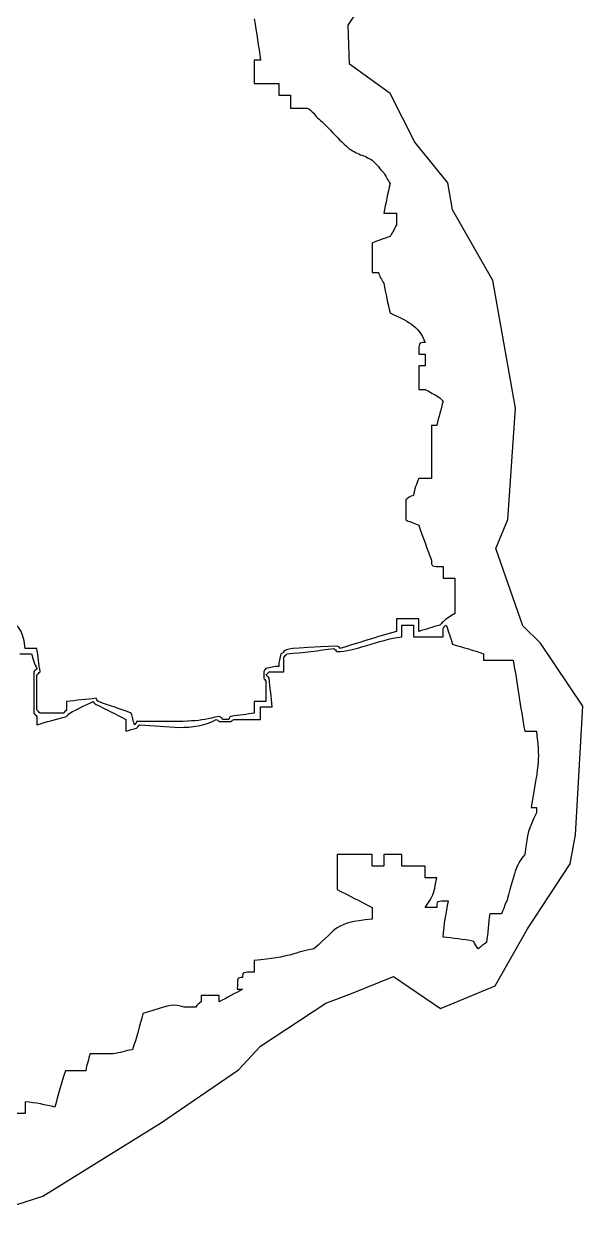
# Model space of a CAD drawing. Extents: x 2 to 696, y 8 to 922.
# Drawn here: x 547.8 to 696.5, y 367.3 to 688.9 of the extents above; entities that cross this region are included whole.
import ezdxf

# ---------------------------------------------------------------- set-up
doc = ezdxf.new("R2010")
doc.units = 0
doc.layers.add('sffy', color=7, linetype='CONTINUOUS')

msp = doc.modelspace()

# ---------------------------------------------------------------- linework, layer by layer
at = {"layer": 'sffy', "color": 7}
msp.add_lwpolyline([(521.461633, 367.333784), (552.784631, 377.311864), (584.34447, 396.898029), (604.85104, 410.904242), (610.657402, 417.224097), (628.113309, 428.690183), (634.908137, 431.193392), (646.118949, 435.76778), (658.552094, 427.202177), (673.169003, 433.274576), (681.759509, 448.413971), (693.080624, 465.7116), (694.473112, 473.404664), (696.468734, 507.63345), (685.233143, 524.380227), (680.503846, 528.978396), (673.354512, 549.55126), (676.512603, 557.220374), (678.508224, 586.851167), (672.521388, 620.776564), (661.80015, 639.550689), (660.547715, 646.719532), (651.80168, 657.573671), (645.162427, 670.482462), (634.413158, 678.257182), (634.036465, 688.618531), (642.458555, 701.299664)], dxfattribs=at)
at = {"layer": 'sffy', "color": 4}
msp.add_lwpolyline([(567.548889, 508.846667), (567.548889, 508.846667)], close=True, dxfattribs=at)
for points in [[(609.035556, 690.315556), (609.6, 686.646667), (610.164444, 682.977778), (610.728889, 679.308889)], [(610.728889, 679.308889), (610.164444, 679.308889), (609.6, 679.308889), (609.035556, 679.308889)], [(609.035556, 679.308889), (609.035556, 677.333333), (609.035556, 675.075556), (609.035556, 673.1)], [(609.035556, 673.1), (611.011111, 673.1), (613.268889, 673.1), (615.526667, 673.1)], [(615.526667, 673.1), (615.526667, 671.971111), (615.526667, 671.124444), (615.526667, 669.995556)], [(615.526667, 669.995556), (616.373333, 669.995556), (617.502222, 669.995556), (618.631111, 669.995556)], [(618.631111, 669.995556), (618.631111, 668.866667), (618.631111, 667.737778), (618.631111, 666.608889)], [(618.631111, 666.608889), (620.042222, 666.608889), (621.735556, 666.608889), (623.146667, 666.608889)], [(623.146667, 666.608889), (623.711111, 666.326667), (624.275556, 665.762222), (624.84, 665.197778)], [(624.84, 665.197778), (625.686667, 664.068889), (626.815556, 663.222222), (627.944444, 662.093333)], [(627.944444, 662.093333), (628.226667, 661.811111), (628.791111, 661.246667), (629.355556, 660.682222)], [(629.355556, 660.682222), (631.048889, 658.988889), (632.46, 657.295556), (634.153333, 655.884444)], [(634.153333, 655.884444), (635, 655.32), (636.128889, 654.755556), (637.257778, 654.191111)], [(637.257778, 654.191111), (638.386667, 653.908889), (639.233333, 653.344444), (640.362222, 652.78)], [(640.362222, 652.78), (640.926667, 652.215556), (641.491111, 651.651111), (642.055556, 651.086667)], [(642.055556, 651.086667), (642.337778, 650.522222), (642.902222, 649.957778), (643.466667, 649.393333)], [(643.466667, 649.393333), (644.031111, 648.546667), (644.595556, 647.417778), (645.16, 646.571111)], [(645.16, 646.571111), (644.595556, 644.031111), (644.031111, 641.208889), (643.466667, 638.668889)], [(643.466667, 638.668889), (644.595556, 638.668889), (645.724444, 638.668889), (646.853333, 638.668889)], [(646.853333, 638.668889), (646.853333, 637.54), (646.853333, 636.693333), (646.853333, 635.564444)], [(646.853333, 635.564444), (646.288889, 634.435556), (645.724444, 633.306667), (645.16, 632.46)], [(645.16, 632.46), (643.466667, 631.895556), (642.055556, 631.331111), (640.362222, 630.766667)], [(640.362222, 630.766667), (640.362222, 628.226667), (640.362222, 625.686667), (640.362222, 622.864444)], [(640.362222, 622.864444), (640.926667, 622.864444), (641.491111, 622.864444), (642.055556, 622.864444)], [(642.055556, 622.864444), (642.337778, 622.017778), (642.902222, 620.888889), (643.466667, 620.042222)], [(643.466667, 620.042222), (644.031111, 617.22), (644.595556, 614.68), (645.16, 612.14)], [(645.16, 612.14), (649.675556, 609.882222), (652.78, 609.035556), (654.473333, 604.237778)], [(654.473333, 604.237778), (652.78, 604.237778), (652.78, 604.237778), (652.78, 601.133333)], [(652.78, 601.133333), (653.344444, 601.133333), (653.908889, 601.133333), (654.473333, 601.133333)], [(654.473333, 601.133333), (654.473333, 600.004444), (654.473333, 599.157778), (654.473333, 598.028889)], [(654.473333, 598.028889), (653.908889, 598.028889), (653.344444, 598.028889), (652.78, 598.028889)], [(652.78, 598.028889), (652.78, 596.053333), (652.78, 593.795556), (652.78, 591.82)], [(652.78, 591.82), (653.344444, 591.82), (653.908889, 591.82), (654.473333, 591.82)], [(654.473333, 591.82), (655.602222, 591.255556), (656.448889, 590.691111), (657.577778, 590.126667)], [(657.577778, 590.126667), (658.142222, 589.844444), (658.706667, 589.28), (659.271111, 588.715556)], [(659.271111, 588.715556), (658.706667, 586.457778), (658.142222, 584.482222), (657.577778, 582.224444)], [(657.577778, 582.224444), (657.013333, 582.224444), (656.448889, 582.224444), (656.166667, 582.224444)], [(656.166667, 582.224444), (656.166667, 577.708889), (656.166667, 572.911111), (656.166667, 568.113333)], [(652.78, 568.113333), (652.215556, 566.702222), (651.651111, 565.291111), (651.368889, 563.597778)], [(656.166667, 568.113333), (655.037778, 568.113333), (653.908889, 568.113333), (652.78, 568.113333)], [(651.368889, 563.597778), (650.522222, 563.315556), (649.957778, 563.033333), (649.393333, 562.468889)], [(649.393333, 562.468889), (649.393333, 560.775556), (649.393333, 558.8), (649.393333, 557.106667)], [(649.393333, 557.106667), (650.522222, 556.542222), (651.651111, 556.26), (652.78, 555.695556)], [(652.78, 555.695556), (653.908889, 552.591111), (655.037778, 549.486667), (656.166667, 546.382222)], [(656.166667, 546.382222), (656.166667, 544.688889), (656.166667, 544.688889), (659.271111, 544.688889)], [(659.271111, 544.688889), (659.271111, 543.842222), (659.271111, 542.713333), (659.271111, 541.584444)], [(659.271111, 541.584444), (660.117778, 541.584444), (661.246667, 541.584444), (662.375556, 541.584444)], [(662.375556, 541.584444), (662.375556, 538.762222), (662.375556, 535.375556), (662.375556, 532.271111)], [(548.075556, 522.957778), (547.228889, 528.884444), (546.382222, 529.166667), (541.02, 530.86)], [(652.78, 530.86), (650.804444, 530.86), (648.828889, 530.86), (646.853333, 530.86)], [(646.853333, 530.86), (646.853333, 529.731111), (646.853333, 528.602222), (646.853333, 527.473333)], [(652.78, 527.473333), (652.78, 528.602222), (652.78, 529.731111), (652.78, 530.86)], [(662.375556, 532.271111), (661.246667, 531.424444), (660.117778, 530.86), (659.271111, 530.013333)], [(646.853333, 527.473333), (641.773333, 526.062222), (636.693333, 524.368889), (631.895556, 522.957778)], [(648.264444, 526.062222), (648.264444, 527.191111), (648.264444, 528.037778), (648.264444, 529.166667)], [(648.264444, 529.166667), (649.111111, 529.166667), (650.24, 529.166667), (651.368889, 529.166667)], [(651.368889, 529.166667), (651.368889, 528.037778), (651.368889, 527.191111), (651.368889, 526.062222)], [(658.424444, 529.166667), (656.448889, 528.602222), (654.755556, 528.037778), (652.78, 527.473333)], [(659.271111, 530.013333), (658.988889, 529.731111), (658.706667, 529.448889), (658.424444, 529.166667)], [(659.271111, 528.32), (659.553333, 528.602222), (659.553333, 528.884444), (660.117778, 529.166667)], [(659.271111, 526.062222), (659.271111, 526.908889), (659.271111, 527.473333), (659.271111, 528.32)], [(660.117778, 529.166667), (660.682222, 527.473333), (661.246667, 525.78), (661.811111, 524.086667)], [(631.048889, 522.111111), (635.564444, 522.111111), (642.055556, 525.215556), (648.264444, 526.062222)], [(651.368889, 526.062222), (653.908889, 526.062222), (656.448889, 526.062222), (659.271111, 526.062222)], [(546.664444, 521.546667), (547.511111, 521.546667), (548.64, 521.546667), (549.768889, 521.546667)], [(551.18, 522.957778), (550.333333, 522.957778), (549.204444, 522.957778), (548.075556, 522.957778)], [(549.768889, 521.546667), (550.051111, 520.135556), (550.615556, 518.724444), (551.18, 517.595556)], [(552.026667, 516.748889), (551.744444, 518.724444), (551.462222, 520.982222), (551.18, 522.957778)], [(616.091111, 521.546667), (615.808889, 520.417778), (615.526667, 519.288889), (615.526667, 518.16)], [(616.937778, 522.111111), (616.655556, 521.828889), (616.373333, 521.546667), (616.091111, 521.546667)], [(631.048889, 523.522222), (617.784444, 522.957778), (617.784444, 522.957778), (616.937778, 522.111111)], [(616.937778, 520.7), (617.22, 520.982222), (617.502222, 521.264444), (617.784444, 521.546667)], [(617.784444, 521.546667), (622.017778, 521.828889), (626.251111, 522.393333), (630.202222, 522.957778)], [(630.202222, 522.957778), (630.484444, 522.675556), (630.766667, 522.393333), (631.048889, 522.111111)], [(631.895556, 522.957778), (631.613333, 523.24), (631.331111, 523.522222), (631.048889, 523.522222)], [(661.811111, 524.086667), (664.633333, 523.24), (667.455556, 522.393333), (669.995556, 521.546667)], [(669.995556, 521.546667), (669.995556, 520.982222), (669.995556, 520.417778), (669.995556, 519.853333)], [(615.526667, 518.16), (614.397778, 518.16), (613.268889, 517.877778), (612.14, 517.595556)], [(616.937778, 516.748889), (616.937778, 518.16), (616.937778, 519.288889), (616.937778, 520.7)], [(669.995556, 519.853333), (672.817778, 519.853333), (675.357778, 519.853333), (677.897778, 519.853333)], [(677.897778, 519.853333), (679.026667, 513.644444), (679.873333, 507.435556), (681.002222, 500.944444)], [(551.18, 517.595556), (550.897778, 517.313333), (550.615556, 517.031111), (550.333333, 516.748889)], [(550.333333, 516.748889), (550.333333, 513.08), (550.333333, 509.411111), (550.333333, 505.742222)], [(551.18, 515.902222), (551.462222, 516.184444), (551.744444, 516.466667), (552.026667, 516.748889)], [(551.18, 506.588889), (551.18, 509.693333), (551.18, 512.797778), (551.18, 515.902222)], [(612.14, 517.595556), (611.857778, 517.313333), (611.575556, 517.031111), (611.575556, 516.748889)], [(611.575556, 516.748889), (611.575556, 516.184444), (611.575556, 515.62), (611.575556, 515.055556)], [(611.575556, 515.055556), (611.575556, 514.773333), (611.857778, 514.773333), (612.14, 514.208889)], [(612.14, 515.902222), (612.422222, 516.184444), (612.704444, 516.466667), (612.986667, 516.748889)], [(612.986667, 515.055556), (612.704444, 515.337778), (612.422222, 515.62), (612.14, 515.902222)], [(612.986667, 516.748889), (614.397778, 516.748889), (615.526667, 516.748889), (616.937778, 516.748889)], [(613.833333, 507.435556), (613.551111, 509.975556), (613.268889, 512.515556), (612.986667, 515.055556)], [(612.14, 514.208889), (612.14, 512.515556), (612.14, 510.822222), (612.14, 508.846667)], [(566.984444, 509.693333), (564.444444, 509.411111), (561.622222, 509.128889), (559.082222, 508.846667)], [(559.082222, 508.846667), (559.082222, 508), (559.082222, 507.435556), (559.082222, 506.588889)], [(559.928889, 505.742222), (561.904444, 506.871111), (563.88, 507.717778), (566.137778, 508.846667)], [(566.137778, 508.846667), (566.42, 508.564444), (566.42, 508.282222), (566.984444, 508)], [(567.548889, 508.846667), (567.266667, 509.128889), (566.984444, 509.411111), (566.984444, 509.693333)], [(576.297778, 505.742222), (573.475556, 506.871111), (570.371111, 507.717778), (567.548889, 508.846667)], [(612.14, 508.846667), (611.011111, 508.846667), (610.164444, 508.846667), (609.035556, 508.846667)], [(609.035556, 508.846667), (609.035556, 507.717778), (609.035556, 506.871111), (609.035556, 505.742222)], [(550.333333, 505.742222), (550.615556, 505.46), (550.897778, 505.177778), (551.18, 504.895556)], [(552.026667, 505.742222), (551.744444, 506.024444), (551.462222, 506.306667), (551.18, 506.588889)], [(551.18, 504.895556), (551.18, 504.048889), (551.18, 503.484444), (551.18, 502.637778)], [(551.18, 502.637778), (553.72, 503.484444), (556.542222, 504.048889), (559.082222, 504.895556)], [(558.235556, 505.742222), (556.26, 505.742222), (554.002222, 505.742222), (552.026667, 505.742222)], [(559.082222, 506.588889), (558.8, 506.306667), (558.517778, 506.024444), (558.235556, 505.742222)], [(559.082222, 504.895556), (559.364444, 505.177778), (559.646667, 505.46), (559.928889, 505.742222)], [(566.984444, 508), (569.524444, 506.871111), (572.064444, 505.46), (574.886667, 504.048889)], [(577.144444, 502.637778), (576.862222, 503.766667), (576.58, 504.613333), (576.297778, 505.742222)], [(599.722222, 504.895556), (593.513333, 503.484444), (593.513333, 503.484444), (577.708889, 503.484444)], [(600.568889, 504.048889), (600.286667, 504.613333), (600.004444, 504.613333), (599.722222, 504.895556)], [(602.826667, 504.895556), (602.544444, 504.613333), (602.262222, 504.613333), (602.262222, 504.048889)], [(609.035556, 505.742222), (607.06, 505.46), (605.084444, 505.177778), (602.826667, 504.895556)], [(610.728889, 504.048889), (610.728889, 505.177778), (610.728889, 506.306667), (610.728889, 507.435556)], [(610.728889, 507.435556), (611.575556, 507.435556), (612.704444, 507.435556), (613.833333, 507.435556)], [(574.886667, 504.048889), (574.886667, 503.202222), (574.886667, 502.073333), (574.886667, 500.944444)], [(574.886667, 500.944444), (575.733333, 501.226667), (576.862222, 501.508889), (577.708889, 501.791111)], [(577.708889, 503.484444), (577.708889, 503.202222), (577.426667, 502.92), (577.144444, 502.637778)], [(577.708889, 501.791111), (577.991111, 502.073333), (578.273333, 502.355556), (578.555556, 502.637778)], [(578.555556, 502.637778), (585.893333, 502.355556), (592.666667, 500.662222), (598.875556, 504.048889)], [(598.875556, 504.048889), (599.157778, 504.048889), (599.44, 503.766667), (599.722222, 503.484444)], [(599.722222, 503.484444), (600.851111, 503.484444), (601.697778, 503.484444), (602.826667, 503.484444)], [(602.262222, 504.048889), (601.697778, 504.048889), (601.133333, 504.048889), (600.568889, 504.048889)], [(602.826667, 503.484444), (603.108889, 503.766667), (603.391111, 504.048889), (603.673333, 504.048889)], [(603.673333, 504.048889), (605.931111, 504.048889), (608.188889, 504.048889), (610.728889, 504.048889)], [(681.002222, 500.944444), (682.131111, 500.944444), (682.977778, 500.944444), (684.106667, 500.944444)], [(684.106667, 500.944444), (684.953333, 493.324444), (684.953333, 493.324444), (682.695556, 480.624444)], [(684.106667, 479.213333), (681.848889, 474.415556), (681.848889, 474.415556), (681.002222, 468.206667)], [(682.695556, 480.624444), (682.977778, 480.624444), (683.542222, 480.624444), (684.106667, 480.624444)], [(684.106667, 480.624444), (684.106667, 480.342222), (684.106667, 479.777778), (684.106667, 479.213333)], [(640.362222, 468.206667), (637.257778, 468.206667), (634.153333, 468.206667), (631.048889, 468.206667)], [(631.048889, 468.206667), (631.048889, 465.102222), (631.048889, 461.997778), (631.048889, 458.893333)], [(640.362222, 465.102222), (640.362222, 466.231111), (640.362222, 467.077778), (640.362222, 468.206667)], [(648.264444, 468.206667), (646.571111, 468.206667), (645.16, 468.206667), (643.466667, 468.206667)], [(643.466667, 468.206667), (643.466667, 467.077778), (643.466667, 466.231111), (643.466667, 465.102222)], [(648.264444, 465.102222), (648.264444, 466.231111), (648.264444, 467.077778), (648.264444, 468.206667)], [(681.002222, 468.206667), (678.744444, 465.102222), (678.744444, 465.102222), (676.204444, 455.788889)], [(643.466667, 465.102222), (642.337778, 465.102222), (641.491111, 465.102222), (640.362222, 465.102222)], [(654.473333, 465.102222), (652.215556, 465.102222), (650.24, 465.102222), (648.264444, 465.102222)], [(654.473333, 461.997778), (654.473333, 463.126667), (654.473333, 463.973333), (654.473333, 465.102222)], [(654.473333, 454.095556), (656.731111, 457.2), (656.731111, 457.2), (657.577778, 461.997778)], [(657.577778, 461.997778), (656.448889, 461.997778), (655.602222, 461.997778), (654.473333, 461.997778)], [(631.048889, 458.893333), (634.153333, 457.2), (637.257778, 455.788889), (640.362222, 454.095556)], [(640.362222, 454.095556), (640.362222, 452.966667), (640.362222, 452.12), (640.362222, 450.991111)], [(657.577778, 454.095556), (656.448889, 454.095556), (655.602222, 454.095556), (654.473333, 454.095556)], [(660.682222, 455.788889), (657.577778, 455.788889), (657.577778, 455.788889), (657.577778, 454.095556)], [(659.271111, 446.193333), (659.553333, 449.58), (660.117778, 452.684444), (660.682222, 455.788889)], [(676.204444, 455.788889), (675.64, 454.66), (675.357778, 453.531111), (674.793333, 452.402222)], [(640.362222, 450.991111), (629.92, 449.862222), (631.613333, 448.733333), (624.84, 443.088889)], [(671.688889, 452.402222), (671.406667, 449.862222), (671.124444, 447.322222), (670.842222, 444.782222)], [(674.793333, 452.402222), (673.664444, 452.402222), (672.817778, 452.402222), (671.688889, 452.402222)], [(667.455556, 445.064444), (664.633333, 445.628889), (661.811111, 445.911111), (659.271111, 446.193333)], [(668.584444, 443.088889), (668.02, 443.935556), (667.737778, 444.5), (667.455556, 445.064444)], [(670.842222, 444.782222), (669.995556, 444.217778), (669.431111, 443.653333), (668.584444, 443.088889)], [(624.84, 443.088889), (620.042222, 442.242222), (618.631111, 440.831111), (609.035556, 439.984444)], [(609.035556, 439.984444), (609.035556, 439.137778), (609.035556, 438.008889), (609.035556, 436.88)], [(605.931111, 435.468889), (604.52, 435.468889), (604.52, 435.468889), (604.52, 432.364444)], [(609.035556, 436.88), (605.931111, 436.88), (605.931111, 436.88), (605.931111, 435.468889)], [(605.931111, 432.364444), (603.955556, 431.235556), (601.697778, 430.106667), (599.722222, 428.977778)], [(604.52, 432.364444), (605.084444, 432.364444), (605.366667, 432.364444), (605.931111, 432.364444)], [(590.408889, 427.566667), (587.304444, 428.413333), (587.304444, 428.413333), (579.402222, 425.873333)], [(594.924444, 428.977778), (594.36, 428.695556), (593.795556, 428.131111), (593.513333, 427.566667)], [(599.722222, 430.671111), (598.311111, 430.671111), (596.617778, 430.671111), (594.924444, 430.671111)], [(594.924444, 430.671111), (594.924444, 430.106667), (594.924444, 429.542222), (594.924444, 428.977778)], [(599.722222, 428.977778), (599.722222, 429.542222), (599.722222, 430.106667), (599.722222, 430.671111)], [(579.402222, 425.873333), (578.555556, 422.768889), (577.708889, 419.382222), (576.58, 416.277778)], [(593.513333, 427.566667), (592.384444, 427.566667), (591.537778, 427.566667), (590.408889, 427.566667)], [(565.291111, 415.148889), (565.008889, 413.737778), (564.444444, 412.326667), (564.162222, 410.633333)], [(571.5, 415.148889), (569.524444, 415.148889), (567.266667, 415.148889), (565.291111, 415.148889)], [(576.58, 416.277778), (574.886667, 415.995556), (573.193333, 415.431111), (571.5, 415.148889)], [(558.8, 410.633333), (557.671111, 407.528889), (556.824444, 404.142222), (555.977778, 401.037778)], [(564.162222, 410.633333), (562.186667, 410.633333), (560.493333, 410.633333), (558.8, 410.633333)], [(555.977778, 401.037778), (553.437778, 401.602222), (550.897778, 402.166667), (548.075556, 402.448889)], [(548.075556, 402.448889), (548.075556, 401.602222), (548.075556, 400.473333), (548.075556, 399.344444)], [(548.075556, 399.344444), (546.664444, 399.344444), (544.971111, 399.344444), (543.56, 399.344444)]]:
    msp.add_open_spline(points, degree=3, dxfattribs=at)

doc.saveas('drawing.dxf')
